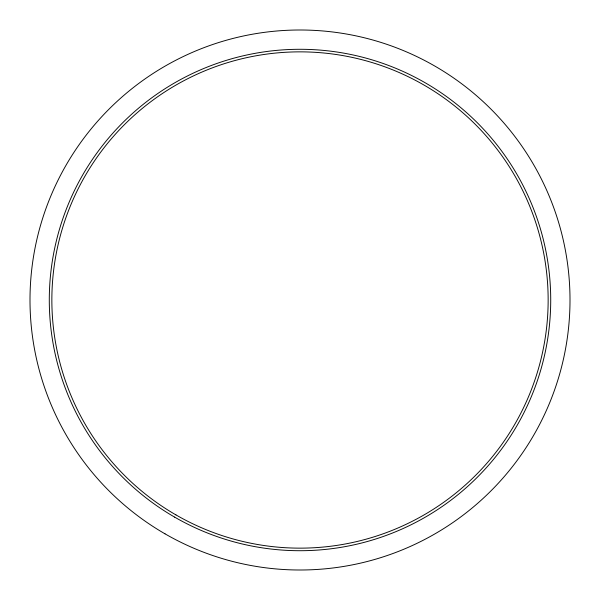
<?xml version="1.0" encoding="UTF-8"?>
<svg xmlns="http://www.w3.org/2000/svg" width="600" height="600" viewBox="0 0 600 600"><rect width="100%" height="100%" fill="white"/><g stroke="black" fill="none" stroke-linecap="round" stroke-linejoin="round"><path stroke-width="0.9" d="M165 533.827A270 270 0 0 0 570 300A270 270 0 0 0 165 66.172A270 270 0 0 0 165 533.827M174.645 517.125A250.718 250.718 0 0 0 550.717 300A250.718 250.718 0 0 0 174.645 82.875A250.718 250.718 0 0 0 174.645 517.125M175.928 514.898A248.145 248.145 0 0 0 548.145 300A248.145 248.145 0 0 0 175.928 85.102A248.145 248.145 0 0 0 175.928 514.898"/></g></svg>
